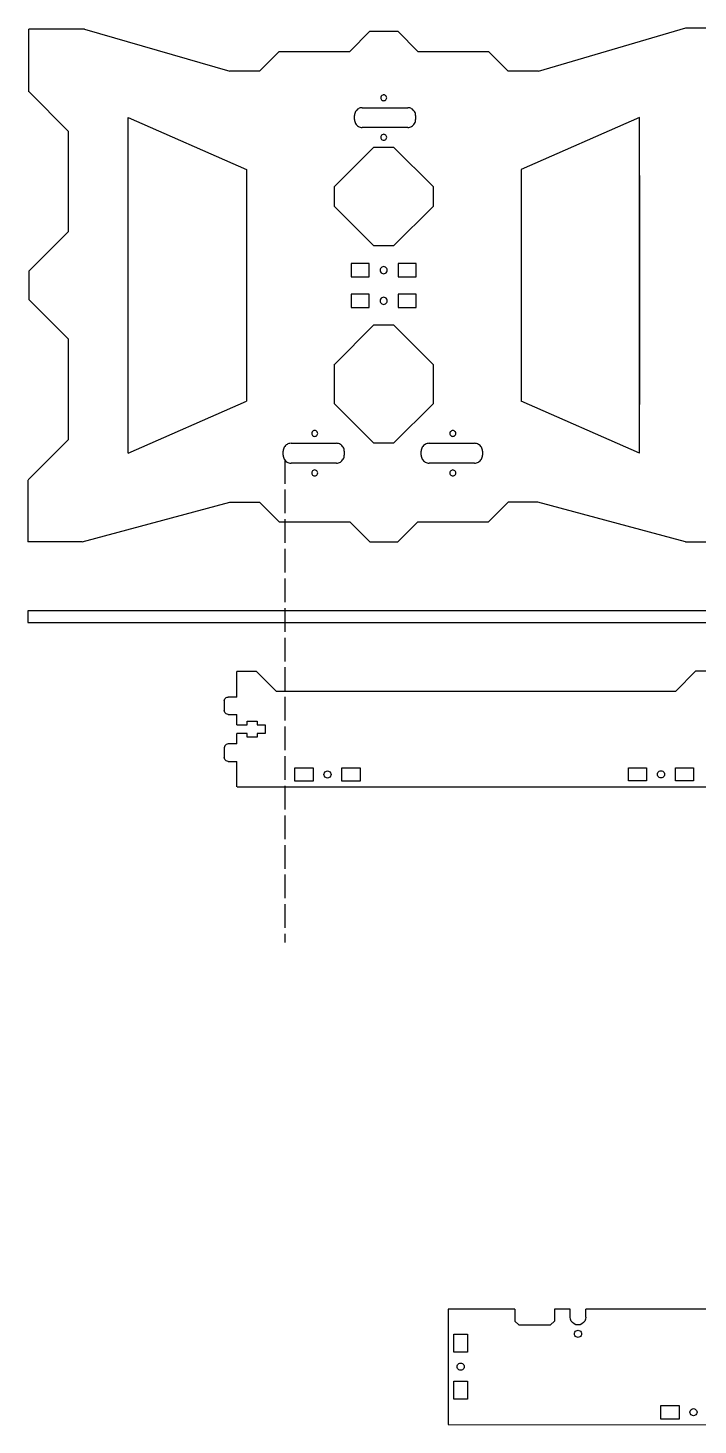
# Model space of a CAD drawing. Header units: inches. Extents: x -534 to 729, y -736 to 1029.
# Drawn here: x -2 to 338, y 321 to 1029 of the extents above; entities that cross this region are included whole.
import ezdxf

# ---------------------------------------------------------------- set-up
doc = ezdxf.new("R2010")
doc.units = ezdxf.units.IN
doc.header["$MEASUREMENT"] = 0
doc.linetypes.add('ACAD_ISO02W100', pattern=[15, 12, -3])
doc.layers.add('extension', color=1, linetype='ACAD_ISO02W100', plot=False)
doc.layers.add('print bed motion', color=191, linetype='Continuous')

msp = doc.modelspace()

# ---------------------------------------------------------------- linework, layer by layer
for p, q in [((-1.3, 996.37), (-1.3, 1028.03)), ((26.94, 1028.03), (-1.3, 1028.03)), ((26.87, 1028.06), (100.54, 1006.79)), ((171.43, 1026.96), (161.26, 1016.79)), ((171.43, 1026.96), (185.67, 1026.96)), ((185.67, 1026.96), (195.84, 1016.79)), ((256.95, 1006.79), (331.59, 1028.67)), ((331.59, 1028.67), (358.5, 1028.67)), ((115.54, 1006.79), (125.54, 1016.79)), ((125.54, 1016.79), (161.26, 1016.79)), ((195.84, 1016.79), (231.54, 1016.79)), ((231.54, 1016.79), (241.54, 1006.79)), ((115.54, 1006.79), (100.54, 1006.79)), ((256.95, 1006.79), (241.54, 1006.79)), ((-1.22, 996.29), (18.78, 976.29)), ((177.09, 993.67), (177.04, 993.29)), ((177.04, 993.29), (177.09, 992.9)), ((177.24, 994.04), (177.09, 993.67)), ((177.09, 992.9), (177.24, 992.54)), ((177.47, 994.35), (177.24, 994.04)), ((177.24, 992.54), (177.47, 992.22)), ((177.79, 994.58), (177.47, 994.35)), ((177.47, 992.22), (177.79, 991.99)), ((177.79, 994.58), (178.15, 994.73)), ((177.79, 991.99), (178.15, 991.84)), ((178.54, 994.79), (178.15, 994.73)), ((178.15, 991.84), (178.54, 991.79)), ((178.92, 994.73), (178.54, 994.79)), ((178.54, 991.79), (178.92, 991.84)), ((178.92, 994.73), (179.29, 994.58)), ((178.92, 991.84), (179.29, 991.99)), ((179.6, 994.35), (179.29, 994.58)), ((179.29, 991.99), (179.6, 992.22)), ((179.83, 994.04), (179.6, 994.35)), ((179.6, 992.22), (179.83, 992.54)), ((179.98, 993.67), (179.83, 994.04)), ((179.83, 992.54), (179.98, 992.9)), ((180.04, 993.29), (179.98, 993.67)), ((179.98, 992.9), (180.04, 993.29)), ((163.71, 984.81), (163.67, 984.29)), ((163.67, 982.29), (163.67, 984.29)), ((163.81, 985.32), (163.71, 984.81)), ((163.98, 985.82), (163.81, 985.32)), ((164.21, 986.29), (163.98, 985.82)), ((164.5, 986.72), (164.21, 986.29)), ((164.84, 987.11), (164.5, 986.72)), ((165.24, 987.46), (164.84, 987.11)), ((165.67, 987.75), (165.24, 987.46)), ((166.14, 987.98), (165.67, 987.75)), ((166.64, 988.15), (166.14, 987.98)), ((167.15, 988.25), (166.64, 988.15)), ((167.67, 988.29), (167.15, 988.25)), ((167.67, 988.29), (190.67, 988.29)), ((191.19, 988.25), (190.67, 988.29)), ((191.71, 988.15), (191.19, 988.25)), ((192.2, 987.98), (191.71, 988.15)), ((192.67, 987.75), (192.2, 987.98)), ((193.11, 987.46), (192.67, 987.75)), ((193.5, 987.11), (193.11, 987.46)), ((193.85, 986.72), (193.5, 987.11)), ((194.14, 986.29), (193.85, 986.72)), ((194.37, 985.82), (194.14, 986.29)), ((194.54, 985.32), (194.37, 985.82)), ((194.64, 984.81), (194.54, 985.32)), ((194.67, 984.29), (194.64, 984.81)), ((194.67, 984.29), (194.67, 982.29)), ((48.93, 813.29), (48.93, 983.29)), ((48.93, 983.29), (108.93, 956.93)), ((163.67, 982.29), (163.71, 981.76)), ((163.71, 981.76), (163.81, 981.25)), ((163.81, 981.25), (163.98, 980.75)), ((163.98, 980.75), (164.21, 980.29)), ((164.21, 980.29), (164.5, 979.85)), ((164.5, 979.85), (164.84, 979.46)), ((164.84, 979.46), (165.24, 979.11)), ((165.24, 979.11), (165.67, 978.82)), ((165.67, 978.82), (166.14, 978.59)), ((166.14, 978.59), (166.64, 978.42)), ((166.64, 978.42), (167.15, 978.32)), ((167.15, 978.32), (167.67, 978.29)), ((190.67, 978.29), (167.67, 978.29)), ((190.67, 978.29), (191.19, 978.32)), ((191.19, 978.32), (191.71, 978.42)), ((191.71, 978.42), (192.2, 978.59)), ((192.2, 978.59), (192.67, 978.82)), ((192.67, 978.82), (193.11, 979.11)), ((193.11, 979.11), (193.5, 979.46)), ((193.5, 979.46), (193.85, 979.85)), ((193.85, 979.85), (194.14, 980.29)), ((194.14, 980.29), (194.37, 980.75)), ((194.37, 980.75), (194.54, 981.25)), ((194.54, 981.25), (194.64, 981.76)), ((194.64, 981.76), (194.67, 982.29)), ((308.14, 983.29), (248.14, 956.93)), ((308.14, 813.29), (308.14, 983.29)), ((18.78, 925.56), (18.78, 976.29)), ((177.09, 973.67), (177.04, 973.29)), ((177.04, 973.29), (177.09, 972.9)), ((177.24, 974.04), (177.09, 973.67)), ((177.09, 972.9), (177.24, 972.54)), ((177.47, 974.35), (177.24, 974.04)), ((177.24, 972.54), (177.47, 972.22)), ((177.79, 974.58), (177.47, 974.35)), ((177.47, 972.22), (177.79, 971.99)), ((178.15, 974.73), (177.79, 974.58)), ((177.79, 971.99), (178.15, 971.84)), ((178.54, 974.79), (178.15, 974.73)), ((178.15, 971.84), (178.54, 971.79)), ((178.92, 974.73), (178.54, 974.79)), ((178.54, 971.79), (178.92, 971.84)), ((179.29, 974.58), (178.92, 974.73)), ((178.92, 971.84), (179.29, 971.99)), ((179.6, 974.35), (179.29, 974.58)), ((179.29, 971.99), (179.6, 972.22)), ((179.83, 974.04), (179.6, 974.35)), ((179.6, 972.22), (179.83, 972.54)), ((179.98, 973.67), (179.83, 974.04)), ((179.83, 972.54), (179.98, 972.9)), ((180.04, 973.29), (179.98, 973.67)), ((179.98, 972.9), (180.04, 973.29)), ((153.54, 948.29), (173.54, 968.29)), ((173.54, 968.29), (183.54, 968.29)), ((183.54, 968.29), (203.54, 948.29)), ((108.93, 956.93), (108.93, 839.64)), ((163.54, 958.36), (163.61, 958.36)), ((193.46, 958.36), (193.54, 958.36)), ((248.14, 956.93), (248.14, 839.64)), ((153.54, 938.29), (153.54, 948.29)), ((203.54, 948.29), (203.54, 938.29)), ((308.24, 837.94), (308.24, 953.94)), ((173.54, 918.29), (153.54, 938.29)), ((203.54, 938.29), (183.54, 918.29)), ((18.78, 925.56), (-1.37, 905.41)), ((183.54, 918.29), (173.54, 918.29)), ((162.02, 909.38), (162.02, 902.58)), ((171.22, 909.38), (162.02, 909.38)), ((171.22, 902.58), (171.22, 909.38)), ((176.78, 906.44), (176.72, 905.98)), ((176.72, 905.98), (176.78, 905.51)), ((176.96, 906.88), (176.78, 906.44)), ((177.24, 907.25), (176.96, 906.88)), ((177.62, 907.54), (177.24, 907.25)), ((178.05, 907.72), (177.62, 907.54)), ((178.52, 907.78), (178.05, 907.72)), ((178.98, 907.72), (178.52, 907.78)), ((179.42, 907.54), (178.98, 907.72)), ((179.79, 907.25), (179.42, 907.54)), ((180.08, 906.88), (179.79, 907.25)), ((180.25, 906.45), (180.08, 906.88)), ((180.32, 905.98), (180.25, 906.45)), ((180.26, 905.51), (180.32, 905.98)), ((195.02, 909.38), (185.82, 909.38)), ((185.82, 909.38), (185.82, 902.58)), ((195.02, 902.58), (195.02, 909.38)), ((-1.37, 905.41), (-1.37, 891.16)), ((162.02, 902.58), (171.22, 902.58)), ((176.78, 905.51), (176.96, 905.08)), ((176.96, 905.08), (177.24, 904.71)), ((177.24, 904.71), (177.62, 904.42)), ((177.62, 904.42), (178.05, 904.24)), ((178.05, 904.24), (178.52, 904.18)), ((178.52, 904.18), (178.98, 904.24)), ((178.98, 904.24), (179.42, 904.42)), ((179.42, 904.42), (179.79, 904.71)), ((179.79, 904.71), (180.08, 905.08)), ((180.08, 905.08), (180.26, 905.51)), ((185.82, 902.58), (195.02, 902.58)), ((162, 893.88), (162, 887.08)), ((171.2, 893.88), (162, 893.88)), ((171.2, 887.08), (171.2, 893.88)), ((177.23, 891.75), (176.94, 891.38)), ((177.6, 892.04), (177.23, 891.75)), ((178.04, 892.22), (177.6, 892.04)), ((178.5, 892.28), (178.04, 892.22)), ((178.97, 892.22), (178.5, 892.28)), ((179.4, 892.04), (178.97, 892.22)), ((179.77, 891.75), (179.4, 892.04)), ((180.06, 891.38), (179.77, 891.75)), ((195, 893.88), (185.8, 893.88)), ((185.8, 893.88), (185.8, 887.08)), ((195, 887.08), (195, 893.88)), ((18.78, 871.01), (-1.37, 891.16)), ((162, 887.08), (171.2, 887.08)), ((176.76, 890.95), (176.7, 890.48)), ((176.7, 890.48), (176.76, 890.02)), ((176.94, 891.38), (176.76, 890.95)), ((176.76, 890.02), (176.94, 889.58)), ((176.94, 889.58), (177.23, 889.21)), ((177.23, 889.21), (177.6, 888.92)), ((177.6, 888.92), (178.04, 888.74)), ((178.04, 888.74), (178.5, 888.68)), ((178.5, 888.68), (178.97, 888.74)), ((178.97, 888.74), (179.4, 888.92)), ((179.4, 888.92), (179.77, 889.21)), ((179.77, 889.21), (180.06, 889.58)), ((180.24, 890.95), (180.06, 891.38)), ((180.06, 889.58), (180.24, 890.02)), ((180.3, 890.48), (180.24, 890.95)), ((180.24, 890.02), (180.3, 890.48)), ((185.8, 887.08), (195, 887.08)), ((153.54, 858.29), (173.54, 878.29)), ((173.54, 878.29), (183.54, 878.29)), ((183.54, 878.29), (203.54, 858.29)), ((18.78, 820.29), (18.78, 871.01)), ((153.54, 858.29), (153.54, 858.36)), ((153.54, 838.29), (153.54, 858.29)), ((203.54, 858.29), (203.54, 838.29)), ((48.93, 813.29), (108.93, 839.64)), ((173.54, 818.29), (153.54, 838.29)), ((203.54, 838.29), (183.54, 818.29)), ((308.14, 813.29), (248.14, 839.64)), ((142.09, 823.67), (142.04, 823.29)), ((142.04, 823.29), (142.09, 822.9)), ((142.24, 824.04), (142.09, 823.67)), ((142.09, 822.9), (142.24, 822.54)), ((142.47, 824.35), (142.24, 824.04)), ((142.24, 822.54), (142.47, 822.22)), ((142.79, 824.58), (142.47, 824.35)), ((142.47, 822.22), (142.79, 821.99)), ((143.15, 824.73), (142.79, 824.58)), ((142.79, 821.99), (143.15, 821.84)), ((143.54, 824.79), (143.15, 824.73)), ((143.15, 821.84), (143.54, 821.79)), ((143.92, 824.73), (143.54, 824.79)), ((143.54, 821.79), (143.92, 821.84)), ((144.29, 824.58), (143.92, 824.73)), ((143.92, 821.84), (144.29, 821.99)), ((144.6, 824.35), (144.29, 824.58)), ((144.29, 821.99), (144.6, 822.22)), ((144.83, 824.04), (144.6, 824.35)), ((144.6, 822.22), (144.83, 822.54)), ((144.98, 823.67), (144.83, 824.04)), ((144.83, 822.54), (144.98, 822.9)), ((145.04, 823.29), (144.98, 823.67)), ((144.98, 822.9), (145.04, 823.29)), ((212.09, 823.67), (212.04, 823.29)), ((212.04, 823.29), (212.09, 822.9)), ((212.24, 824.04), (212.09, 823.67)), ((212.09, 822.9), (212.24, 822.54)), ((212.47, 824.35), (212.24, 824.04)), ((212.24, 822.54), (212.47, 822.22)), ((212.79, 824.58), (212.47, 824.35)), ((212.47, 822.22), (212.79, 821.99)), ((213.15, 824.73), (212.79, 824.58)), ((212.79, 821.99), (213.15, 821.84)), ((213.54, 824.79), (213.15, 824.73)), ((213.15, 821.84), (213.54, 821.79)), ((213.92, 824.73), (213.54, 824.79)), ((213.54, 821.79), (213.92, 821.84)), ((214.29, 824.58), (213.92, 824.73)), ((213.92, 821.84), (214.29, 821.99)), ((214.6, 824.35), (214.29, 824.58)), ((214.29, 821.99), (214.6, 822.22)), ((214.83, 824.04), (214.6, 824.35)), ((214.6, 822.22), (214.83, 822.54)), ((214.98, 823.67), (214.83, 824.04)), ((214.83, 822.54), (214.98, 822.9)), ((215.04, 823.29), (214.98, 823.67)), ((214.98, 822.9), (215.04, 823.29)), ((-1.71, 799.8), (18.78, 820.29)), ((127.56, 814.81), (127.53, 814.29)), ((127.53, 812.29), (127.53, 814.29)), ((127.66, 815.32), (127.56, 814.81)), ((127.83, 815.82), (127.66, 815.32)), ((128.06, 816.29), (127.83, 815.82)), ((128.35, 816.72), (128.06, 816.29)), ((128.7, 817.11), (128.35, 816.72)), ((129.09, 817.46), (128.7, 817.11)), ((129.53, 817.75), (129.09, 817.46)), ((130, 817.98), (129.53, 817.75)), ((130.49, 818.15), (130, 817.98)), ((131.01, 818.25), (130.49, 818.15)), ((131.53, 818.29), (131.01, 818.25)), ((131.53, 818.29), (154.53, 818.29)), ((155.05, 818.25), (154.53, 818.29)), ((155.56, 818.15), (155.05, 818.25)), ((156.06, 817.98), (155.56, 818.15)), ((156.53, 817.75), (156.06, 817.98)), ((156.96, 817.46), (156.53, 817.75)), ((157.36, 817.11), (156.96, 817.46)), ((157.7, 816.72), (157.36, 817.11)), ((157.99, 816.29), (157.7, 816.72)), ((158.22, 815.82), (157.99, 816.29)), ((158.39, 815.32), (158.22, 815.82)), ((158.49, 814.81), (158.39, 815.32)), ((158.53, 814.29), (158.49, 814.81)), ((158.53, 814.29), (158.53, 812.29)), ((183.54, 818.29), (173.54, 818.29)), ((197.57, 814.81), (197.54, 814.29)), ((197.54, 812.29), (197.54, 814.29)), ((197.67, 815.32), (197.57, 814.81)), ((197.84, 815.82), (197.67, 815.32)), ((198.07, 816.29), (197.84, 815.82)), ((198.36, 816.72), (198.07, 816.29)), ((198.71, 817.11), (198.36, 816.72)), ((199.1, 817.46), (198.71, 817.11)), ((199.54, 817.75), (199.1, 817.46)), ((200, 817.98), (199.54, 817.75)), ((200.5, 818.15), (200, 817.98)), ((201.01, 818.25), (200.5, 818.15)), ((201.54, 818.29), (201.01, 818.25)), ((201.54, 818.29), (224.54, 818.29)), ((225.06, 818.25), (224.54, 818.29)), ((225.57, 818.15), (225.06, 818.25)), ((226.07, 817.98), (225.57, 818.15)), ((226.54, 817.75), (226.07, 817.98)), ((226.97, 817.46), (226.54, 817.75)), ((227.36, 817.11), (226.97, 817.46)), ((227.71, 816.72), (227.36, 817.11)), ((228, 816.29), (227.71, 816.72)), ((228.23, 815.82), (228, 816.29)), ((228.4, 815.32), (228.23, 815.82)), ((228.5, 814.81), (228.4, 815.32)), ((228.54, 814.29), (228.5, 814.81)), ((228.54, 814.29), (228.54, 812.29)), ((127.53, 812.29), (127.56, 811.76)), ((127.56, 811.76), (127.66, 811.25)), ((127.66, 811.25), (127.83, 810.75)), ((127.83, 810.75), (128.06, 810.29)), ((128.06, 810.29), (128.35, 809.85)), ((128.35, 809.85), (128.7, 809.46)), ((128.7, 809.46), (129.09, 809.11)), ((129.09, 809.11), (129.53, 808.82)), ((129.53, 808.82), (130, 808.59)), ((130, 808.59), (130.49, 808.42)), ((130.49, 808.42), (131.01, 808.32)), ((131.01, 808.32), (131.53, 808.29)), ((154.53, 808.29), (131.53, 808.29)), ((154.53, 808.29), (155.05, 808.32)), ((155.05, 808.32), (155.56, 808.42)), ((155.56, 808.42), (156.06, 808.59)), ((156.06, 808.59), (156.53, 808.82)), ((156.53, 808.82), (156.96, 809.11)), ((156.96, 809.11), (157.36, 809.46)), ((157.36, 809.46), (157.7, 809.85)), ((157.7, 809.85), (157.99, 810.29)), ((157.99, 810.29), (158.22, 810.75)), ((158.22, 810.75), (158.39, 811.25)), ((158.39, 811.25), (158.49, 811.76)), ((158.49, 811.76), (158.53, 812.29)), ((197.54, 812.29), (197.57, 811.76)), ((197.57, 811.76), (197.67, 811.25)), ((197.67, 811.25), (197.84, 810.75)), ((197.84, 810.75), (198.07, 810.29)), ((198.07, 810.29), (198.36, 809.85)), ((198.36, 809.85), (198.71, 809.46)), ((198.71, 809.46), (199.1, 809.11)), ((199.1, 809.11), (199.54, 808.82)), ((199.54, 808.82), (200, 808.59)), ((200, 808.59), (200.5, 808.42)), ((200.5, 808.42), (201.01, 808.32)), ((201.01, 808.32), (201.54, 808.29)), ((224.54, 808.29), (201.54, 808.29)), ((224.54, 808.29), (225.06, 808.32)), ((225.06, 808.32), (225.57, 808.42)), ((225.57, 808.42), (226.07, 808.59)), ((226.07, 808.59), (226.54, 808.82)), ((226.54, 808.82), (226.97, 809.11)), ((226.97, 809.11), (227.36, 809.46)), ((227.36, 809.46), (227.71, 809.85)), ((227.71, 809.85), (228, 810.29)), ((228, 810.29), (228.23, 810.75)), ((228.23, 810.75), (228.4, 811.25)), ((228.4, 811.25), (228.5, 811.76)), ((228.5, 811.76), (228.54, 812.29)), ((-1.81, 799.7), (-1.81, 768.36)), ((142.09, 803.67), (142.04, 803.29)), ((142.04, 803.29), (142.09, 802.9)), ((142.24, 804.04), (142.09, 803.67)), ((142.09, 802.9), (142.24, 802.54)), ((142.47, 804.35), (142.24, 804.04)), ((142.24, 802.54), (142.47, 802.22)), ((142.79, 804.58), (142.47, 804.35)), ((142.47, 802.22), (142.79, 801.99)), ((143.15, 804.73), (142.79, 804.58)), ((142.79, 801.99), (143.15, 801.84)), ((143.54, 804.79), (143.15, 804.73)), ((143.15, 801.84), (143.54, 801.79)), ((143.92, 804.73), (143.54, 804.79)), ((143.54, 801.79), (143.92, 801.84)), ((144.29, 804.58), (143.92, 804.73)), ((143.92, 801.84), (144.29, 801.99)), ((144.6, 804.35), (144.29, 804.58)), ((144.29, 801.99), (144.6, 802.22)), ((144.83, 804.04), (144.6, 804.35)), ((144.6, 802.22), (144.83, 802.54)), ((144.98, 803.67), (144.83, 804.04)), ((144.83, 802.54), (144.98, 802.9)), ((145.04, 803.29), (144.98, 803.67)), ((144.98, 802.9), (145.04, 803.29)), ((212.09, 803.67), (212.04, 803.29)), ((212.04, 803.29), (212.09, 802.9)), ((212.24, 804.04), (212.09, 803.67)), ((212.09, 802.9), (212.24, 802.54)), ((212.47, 804.35), (212.24, 804.04)), ((212.24, 802.54), (212.47, 802.22)), ((212.79, 804.58), (212.47, 804.35)), ((212.47, 802.22), (212.79, 801.99)), ((213.15, 804.73), (212.79, 804.58)), ((212.79, 801.99), (213.15, 801.84)), ((213.54, 804.79), (213.15, 804.73)), ((213.15, 801.84), (213.54, 801.79)), ((213.92, 804.73), (213.54, 804.79)), ((213.54, 801.79), (213.92, 801.84)), ((214.29, 804.58), (213.92, 804.73)), ((213.92, 801.84), (214.29, 801.99)), ((214.6, 804.35), (214.29, 804.58)), ((214.29, 801.99), (214.6, 802.22)), ((214.83, 804.04), (214.6, 804.35)), ((214.6, 802.22), (214.83, 802.54)), ((214.98, 803.67), (214.83, 804.04)), ((214.83, 802.54), (214.98, 802.9)), ((215.04, 803.29), (214.98, 803.67)), ((214.98, 802.9), (215.04, 803.29)), ((25.68, 768.36), (100.54, 788.52)), ((100.54, 788.52), (115.54, 788.52)), ((115.54, 788.52), (125.54, 778.52)), ((231.54, 778.52), (241.54, 788.52)), ((256.54, 788.52), (241.54, 788.52)), ((331.38, 768.36), (256.54, 788.52)), ((125.54, 778.52), (161.26, 778.52)), ((171.43, 768.36), (161.26, 778.52)), ((185.67, 768.36), (195.84, 778.52)), ((195.84, 778.52), (231.54, 778.52)), ((25.68, 768.36), (-1.81, 768.36)), ((171.43, 768.36), (185.67, 768.36)), ((331.38, 768.36), (358.22, 768.36)), ((104.02, 689.81), (104.02, 702.76)), ((114.02, 702.76), (104.02, 702.76)), ((114.02, 702.76), (124.02, 692.76)), ((326.52, 692.82), (336.52, 702.82)), ((346.52, 702.82), (336.52, 702.82)), ((97.67, 687.81), (97.74, 688.32)), ((97.67, 687.81), (97.67, 683.01)), ((97.74, 688.32), (97.94, 688.81)), ((97.94, 688.81), (98.26, 689.22)), ((98.26, 689.22), (98.67, 689.54)), ((98.67, 689.54), (99.16, 689.74)), ((99.16, 689.74), (99.67, 689.81)), ((104.02, 689.81), (99.67, 689.81)), ((123.96, 692.82), (326.52, 692.82)), ((97.74, 682.49), (97.67, 683.01)), ((97.94, 682.01), (97.74, 682.49)), ((98.26, 681.59), (97.94, 682.01)), ((98.67, 681.27), (98.26, 681.59)), ((99.16, 681.07), (98.67, 681.27)), ((99.67, 681.01), (99.16, 681.07)), ((99.67, 681.01), (104.02, 681.01)), ((104.02, 675.71), (104.02, 681.01)), ((104.02, 675.71), (109.32, 675.71)), ((109.32, 677.51), (114.42, 677.51)), ((109.32, 675.71), (109.32, 677.51)), ((114.42, 677.51), (114.42, 675.71)), ((114.42, 675.71), (118.37, 675.71)), ((118.37, 675.71), (118.37, 671.31)), ((98.26, 665.42), (97.94, 665.01)), ((98.67, 665.74), (98.26, 665.42)), ((99.16, 665.94), (98.67, 665.74)), ((99.67, 666.01), (99.16, 665.94)), ((104.02, 666.01), (99.67, 666.01)), ((109.32, 671.31), (104.02, 671.31)), ((104.02, 666.01), (104.02, 671.31)), ((109.32, 669.51), (109.32, 671.31)), ((114.42, 669.51), (109.32, 669.51)), ((118.37, 671.31), (114.42, 671.31)), ((114.42, 671.31), (114.42, 669.51)), ((97.74, 664.52), (97.67, 664.01)), ((97.67, 664.01), (97.67, 659.21)), ((97.74, 658.69), (97.67, 659.21)), ((97.94, 665.01), (97.74, 664.52)), ((97.94, 658.21), (97.74, 658.69)), ((98.26, 657.79), (97.94, 658.21)), ((98.67, 657.47), (98.26, 657.79)), ((99.16, 657.28), (98.67, 657.47)), ((99.67, 657.21), (99.16, 657.28)), ((99.67, 657.21), (104.02, 657.21)), ((104.02, 644.26), (104.02, 657.21)), ((133.52, 653.86), (142.72, 653.86)), ((133.52, 647.26), (133.52, 653.86)), ((142.72, 653.86), (142.72, 647.26)), ((148.22, 650.56), (148.28, 651.02)), ((148.28, 651.02), (148.46, 651.46)), ((148.46, 651.46), (148.75, 651.83)), ((148.75, 651.83), (149.12, 652.12)), ((149.12, 652.12), (149.56, 652.3)), ((149.56, 652.3), (150.02, 652.36)), ((150.02, 652.36), (150.49, 652.3)), ((150.49, 652.3), (150.92, 652.12)), ((150.92, 652.12), (151.3, 651.83)), ((151.3, 651.83), (151.58, 651.46)), ((151.58, 651.46), (151.76, 651.02)), ((151.76, 651.02), (151.83, 650.56)), ((157.32, 647.26), (157.32, 653.86)), ((157.32, 653.86), (166.52, 653.86)), ((166.52, 653.86), (166.52, 647.26)), ((302.51, 653.92), (311.71, 653.92)), ((302.51, 647.32), (302.51, 653.92)), ((311.71, 653.92), (311.71, 647.32)), ((317.21, 650.62), (317.27, 651.09)), ((317.27, 651.09), (317.45, 651.52)), ((317.45, 651.52), (317.74, 651.89)), ((317.74, 651.89), (318.11, 652.18)), ((318.11, 652.18), (318.55, 652.36)), ((318.55, 652.36), (319.01, 652.42)), ((319.01, 652.42), (319.48, 652.36)), ((319.48, 652.36), (319.91, 652.18)), ((319.91, 652.18), (320.29, 651.89)), ((320.29, 651.89), (320.57, 651.52)), ((320.57, 651.52), (320.75, 651.09)), ((320.75, 651.09), (320.82, 650.62)), ((326.31, 653.92), (335.51, 653.92)), ((326.31, 647.32), (326.31, 653.92)), ((335.51, 653.92), (335.51, 647.32)), ((104.23, 644.32), (526.37, 644.32)), ((142.72, 647.26), (133.52, 647.26)), ((148.28, 650.09), (148.22, 650.56)), ((148.46, 649.66), (148.28, 650.09)), ((148.75, 649.28), (148.46, 649.66)), ((149.12, 649), (148.75, 649.28)), ((149.56, 648.82), (149.12, 649)), ((150.02, 648.76), (149.56, 648.82)), ((150.49, 648.82), (150.02, 648.76)), ((150.92, 649), (150.49, 648.82)), ((151.3, 649.28), (150.92, 649)), ((151.58, 649.66), (151.3, 649.28)), ((151.76, 650.09), (151.58, 649.66)), ((151.83, 650.56), (151.76, 650.09)), ((166.52, 647.26), (157.32, 647.26)), ((311.71, 647.32), (302.51, 647.32)), ((317.27, 650.15), (317.21, 650.62)), ((317.45, 649.72), (317.27, 650.15)), ((317.74, 649.35), (317.45, 649.72)), ((318.11, 649.06), (317.74, 649.35)), ((318.55, 648.88), (318.11, 649.06)), ((319.01, 648.82), (318.55, 648.88)), ((319.48, 648.88), (319.01, 648.82)), ((319.91, 649.06), (319.48, 648.88)), ((320.29, 649.35), (319.91, 649.06)), ((320.57, 649.72), (320.29, 649.35)), ((320.75, 650.15), (320.57, 649.72)), ((320.82, 650.62), (320.75, 650.15)), ((335.51, 647.32), (326.31, 647.32)), ((245, 379.77), (211.18, 379.77)), ((211.18, 379.77), (211.18, 321.27)), ((245, 379.77), (245, 373.77)), ((265, 379.77), (265, 373.77)), ((273, 379.77), (265, 379.77)), ((273, 375.77), (273, 379.77)), ((273.14, 374.73), (273, 375.77)), ((281, 375.77), (280.86, 374.73)), ((281, 375.77), (281, 379.77)), ((371.89, 379.77), (281, 379.77)), ((245, 373.77), (247, 371.77)), ((247, 371.77), (263, 371.77)), ((265, 373.77), (263, 371.77)), ((273.54, 373.77), (273.14, 374.73)), ((274.17, 372.94), (273.54, 373.77)), ((275, 372.31), (274.17, 372.94)), ((275.96, 371.91), (275, 372.31)), ((275.26, 367.74), (275.44, 368.17)), ((275.44, 368.17), (275.73, 368.54)), ((275.73, 368.54), (276.1, 368.83)), ((277, 371.77), (275.96, 371.91)), ((276.1, 368.83), (276.53, 369.01)), ((276.53, 369.01), (277, 369.07)), ((278.04, 371.91), (277, 371.77)), ((277, 369.07), (277.47, 369.01)), ((277.47, 369.01), (277.9, 368.83)), ((277.9, 368.83), (278.27, 368.54)), ((279, 372.31), (278.04, 371.91)), ((278.27, 368.54), (278.56, 368.17)), ((278.56, 368.17), (278.74, 367.74)), ((279.83, 372.94), (279, 372.31)), ((280.46, 373.77), (279.83, 372.94)), ((280.86, 374.73), (280.46, 373.77)), ((214.03, 367.12), (220.93, 367.12)), ((214.03, 357.92), (214.03, 367.12)), ((220.93, 367.12), (220.93, 357.92)), ((275.2, 367.27), (275.26, 367.74)), ((275.26, 366.8), (275.2, 367.27)), ((275.44, 366.37), (275.26, 366.8)), ((275.73, 366), (275.44, 366.37)), ((276.1, 365.71), (275.73, 366)), ((276.53, 365.53), (276.1, 365.71)), ((277, 365.47), (276.53, 365.53)), ((277.47, 365.53), (277, 365.47)), ((277.9, 365.71), (277.47, 365.53)), ((278.27, 366), (277.9, 365.71)), ((278.56, 366.37), (278.27, 366)), ((278.74, 366.8), (278.56, 366.37)), ((278.74, 367.74), (278.8, 367.27)), ((278.8, 367.27), (278.74, 366.8)), ((220.93, 357.92), (214.03, 357.92)), ((215.68, 350.62), (215.74, 351.09)), ((215.74, 350.15), (215.68, 350.62)), ((215.74, 351.09), (215.92, 351.52)), ((215.92, 349.72), (215.74, 350.15)), ((215.92, 351.52), (216.21, 351.89)), ((216.21, 349.35), (215.92, 349.72)), ((216.21, 351.89), (216.58, 352.18)), ((216.58, 349.06), (216.21, 349.35)), ((216.58, 352.18), (217.02, 352.36)), ((217.02, 348.88), (216.58, 349.06)), ((217.02, 352.36), (217.48, 352.42)), ((217.48, 348.82), (217.02, 348.88)), ((217.48, 352.42), (217.95, 352.36)), ((217.95, 348.88), (217.48, 348.82)), ((217.95, 352.36), (218.39, 352.18)), ((218.39, 349.06), (217.95, 348.88)), ((218.39, 352.18), (218.76, 351.89)), ((218.76, 349.35), (218.39, 349.06)), ((218.76, 351.89), (219.04, 351.52)), ((219.04, 349.72), (218.76, 349.35)), ((219.04, 351.52), (219.22, 351.09)), ((219.22, 350.15), (219.04, 349.72)), ((219.22, 351.09), (219.29, 350.62)), ((219.29, 350.62), (219.22, 350.15)), ((214.03, 343.32), (220.93, 343.32)), ((214.03, 334.12), (214.03, 343.32)), ((220.93, 343.32), (220.93, 334.12)), ((220.93, 334.12), (214.03, 334.12)), ((318.99, 331.02), (328.19, 331.02)), ((318.99, 324.12), (318.99, 331.02)), ((328.19, 331.02), (328.19, 324.12)), ((333.69, 327.57), (333.75, 328.04)), ((333.75, 327.1), (333.69, 327.57)), ((333.75, 328.04), (333.93, 328.47)), ((333.93, 326.67), (333.75, 327.1)), ((333.93, 328.47), (334.22, 328.84)), ((334.22, 326.3), (333.93, 326.67)), ((334.22, 328.84), (334.59, 329.13)), ((334.59, 326.01), (334.22, 326.3)), ((334.59, 329.13), (335.02, 329.31)), ((335.02, 325.83), (334.59, 326.01)), ((335.02, 329.31), (335.49, 329.37)), ((335.49, 325.77), (335.02, 325.83)), ((335.49, 329.37), (335.96, 329.31)), ((335.96, 325.83), (335.49, 325.77)), ((335.96, 329.31), (336.39, 329.13)), ((336.39, 326.01), (335.96, 325.83)), ((336.39, 329.13), (336.76, 328.84)), ((336.76, 326.3), (336.39, 326.01)), ((336.76, 328.84), (337.05, 328.47)), ((337.05, 326.67), (336.76, 326.3)), ((337.05, 328.47), (337.23, 328.04)), ((337.23, 327.1), (337.05, 326.67)), ((337.23, 328.04), (337.29, 327.57)), ((337.29, 327.57), (337.23, 327.1)), ((211.18, 321.27), (552.65, 321.07)), ((328.19, 324.12), (318.99, 324.12))]:
    msp.add_line(p, q)
at = {"layer": 'extension'}
msp.add_line((128.35, 809.85), (128.35, 565.52), dxfattribs=at)
at = {"layer": 'print bed motion'}
for p, q in [((358.19, 733.51), (-1.81, 733.51)), ((-1.81, 733.51), (-1.81, 727.51)), ((-1.81, 727.51), (358.19, 727.51))]:
    msp.add_line(p, q, dxfattribs=at)

doc.saveas('drawing.dxf')
